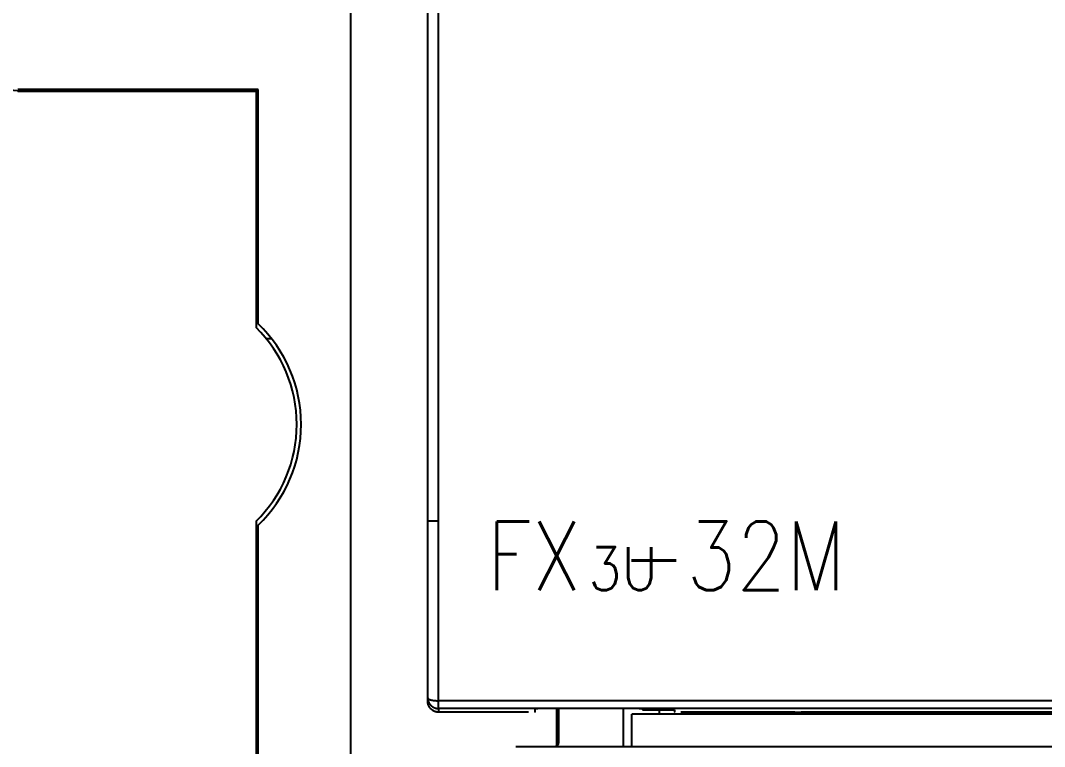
# Model space of a CAD drawing. Header units: millimetres. Extents: x -945625 to 316, y 6 to 533140.
# Drawn here: x -945485.06 to -945437.36, y 532450.03 to 532483.84 of the extents above; entities that cross this region are included whole.
import ezdxf

# ---------------------------------------------------------------- set-up
doc = ezdxf.new("R2010")
doc.units = ezdxf.units.MM
doc.header["$LTSCALE"] = 4
doc.styles.get("Standard").update_dxf_attribs({"font": 'simplex.shx', "height": 2, "bigfont": '@extfont2.shx'})

msp = doc.modelspace()

# ---------------------------------------------------------------- linework, layer by layer
at = {"color": 7, "linetype": 'Continuous'}
for p, q in [((-945469.69, 532509.089), (-945469.69, 532407.305)), ((-945466.09, 532460.532), (-945466.09, 532484.522)), ((-945465.59, 532460.527), (-945465.59, 532484.527)), ((-945484.89, 532480.527), (-945485.89, 532480.627)), ((-945473.99, 532480.627), (-945485.19, 532480.627)), ((-945474.09, 532480.527), (-945485.19, 532480.527)), ((-945484.49, 532480.627), (-945484.49, 532480.527)), ((-945479.99, 532480.527), (-945479.99, 532480.627)), ((-945478.99, 532480.627), (-945478.99, 532480.527)), ((-945473.99, 532480.527), (-945474.09, 532480.527)), ((-945474.09, 532480.527), (-945474.09, 532469.536)), ((-945473.99, 532469.717), (-945473.99, 532480.627)), ((-945473.99, 532474.727), (-945474.09, 532474.727)), ((-945473.99, 532474.527), (-945474.09, 532474.527)), ((-945474.09, 532472.527), (-945473.99, 532472.527)), ((-945473.623, 532469.027), (-945473.39, 532469.027)), ((-945474.09, 532460.518), (-945474.09, 532449.527)), ((-945473.99, 532449.427), (-945473.99, 532460.337)), ((-945466.09, 532452.297), (-945466.09, 532460.532)), ((-945465.59, 532452.159), (-945465.59, 532460.527)), ((-945473.99, 532457.527), (-945474.09, 532457.527)), ((-945474.09, 532455.527), (-945473.99, 532455.527)), ((-945474.09, 532455.327), (-945473.99, 532455.327)), ((-945466.09, 532452.127), (-945466.09, 532452.297)), ((-945465.59, 532452.159), (-945465.614, 532452.159)), ((-945465.59, 532451.797), (-945465.614, 532451.798)), ((-945465.59, 532451.797), (-945465.59, 532452.159)), ((-945400.29, 532452.159), (-945465.59, 532452.159)), ((-945465.59, 532451.797), (-945465.59, 532451.627)), ((-945400.29, 532451.797), (-945465.59, 532451.797)), ((-945461.09, 532451.629), (-945461.09, 532451.782)), ((-945460.09, 532451.795), (-945460.09, 532450.055)), ((-945459.99, 532450.228), (-945459.99, 532451.795)), ((-945456.99, 532451.795), (-945456.99, 532450.027)), ((-945456.09, 532451.782), (-945456.09, 532451.73)), ((-945456.09, 532451.73), (-945454.59, 532451.73)), ((-945455.29, 532451.527), (-945455.29, 532451.73)), ((-945454.59, 532451.73), (-945454.59, 532451.629)), ((-945461.39, 532451.627), (-945465.59, 532451.627)), ((-945399.69, 532451.527), (-945456.59, 532451.527)), ((-945456.59, 532450.027), (-945456.59, 532451.527)), ((-945454.291, 532451.627), (-945454.305, 532451.627)), ((-945451.29, 532451.627), (-945454.29, 532451.627)), ((-945451.29, 532451.647), (-945448.99, 532451.647)), ((-945451.29, 532451.627), (-945451.29, 532451.647)), ((-945450.29, 532451.527), (-945450.29, 532451.647)), ((-945449.29, 532451.647), (-945449.29, 532451.527)), ((-945448.99, 532451.647), (-945448.69, 532451.627)), ((-945400.29, 532451.627), (-945448.69, 532451.627)), ((-945461.99, 532450.027), (-945341.79, 532450.027))]:
    msp.add_line(p, q, dxfattribs=at)
for points in [[(-945465.59, 532460.527), (-945465.596, 532460.527), (-945465.603, 532460.527), (-945465.609, 532460.527), (-945465.615, 532460.527), (-945465.622, 532460.527), (-945465.628, 532460.527), (-945465.634, 532460.527), (-945465.64, 532460.527), (-945465.647, 532460.527), (-945465.653, 532460.527), (-945465.659, 532460.527), (-945465.665, 532460.527), (-945465.671, 532460.527), (-945465.677, 532460.527), (-945465.683, 532460.527), (-945465.69, 532460.527), (-945465.696, 532460.527), (-945465.702, 532460.527), (-945465.708, 532460.526), (-945465.714, 532460.526), (-945465.72, 532460.526), (-945465.726, 532460.526), (-945465.732, 532460.526), (-945465.737, 532460.526), (-945465.743, 532460.526), (-945465.749, 532460.526), (-945465.755, 532460.526), (-945465.761, 532460.526), (-945465.767, 532460.526), (-945465.772, 532460.526), (-945465.778, 532460.526), (-945465.784, 532460.526), (-945465.789, 532460.526), (-945465.795, 532460.526), (-945465.8, 532460.526), (-945465.806, 532460.526), (-945465.812, 532460.526), (-945465.817, 532460.526), (-945465.822, 532460.527), (-945465.828, 532460.527), (-945465.833, 532460.527), (-945465.839, 532460.527), (-945465.844, 532460.527), (-945465.849, 532460.527), (-945465.854, 532460.527), (-945465.859, 532460.527), (-945465.865, 532460.527), (-945465.87, 532460.527), (-945465.875, 532460.527), (-945465.88, 532460.527), (-945465.885, 532460.527), (-945465.89, 532460.527), (-945465.895, 532460.527), (-945465.899, 532460.527), (-945465.904, 532460.527), (-945465.909, 532460.527), (-945465.914, 532460.527), (-945465.918, 532460.527), (-945465.923, 532460.527), (-945465.927, 532460.527), (-945465.932, 532460.527), (-945465.936, 532460.527), (-945465.941, 532460.527), (-945465.945, 532460.527), (-945465.95, 532460.528), (-945465.954, 532460.528), (-945465.958, 532460.528), (-945465.962, 532460.528), (-945465.966, 532460.528), (-945465.97, 532460.528), (-945465.974, 532460.528), (-945465.978, 532460.528), (-945465.982, 532460.528), (-945465.986, 532460.528), (-945465.99, 532460.528), (-945465.993, 532460.528), (-945465.997, 532460.528), (-945466.001, 532460.528), (-945466.004, 532460.528), (-945466.008, 532460.528), (-945466.011, 532460.529), (-945466.014, 532460.529), (-945466.018, 532460.529), (-945466.021, 532460.529), (-945466.024, 532460.529), (-945466.027, 532460.529), (-945466.03, 532460.529), (-945466.033, 532460.529), (-945466.036, 532460.529), (-945466.039, 532460.529), (-945466.044, 532460.529), (-945466.047, 532460.529), (-945466.049, 532460.53), (-945466.052, 532460.53), (-945466.056, 532460.53), (-945466.059, 532460.53), (-945466.061, 532460.53), (-945466.063, 532460.53), (-945466.067, 532460.53), (-945466.069, 532460.53), (-945466.072, 532460.531), (-945466.074, 532460.531), (-945466.077, 532460.531), (-945466.079, 532460.531), (-945466.081, 532460.531), (-945466.084, 532460.531), (-945466.086, 532460.532), (-945466.089, 532460.532)], [(-945465.59, 532451.627), (-945465.596, 532451.627), (-945465.603, 532451.627), (-945465.609, 532451.628), (-945465.616, 532451.628), (-945465.622, 532451.628), (-945465.628, 532451.629), (-945465.635, 532451.629), (-945465.641, 532451.63), (-945465.647, 532451.631), (-945465.653, 532451.631), (-945465.66, 532451.632), (-945465.666, 532451.633), (-945465.672, 532451.634), (-945465.678, 532451.635), (-945465.684, 532451.636), (-945465.69, 532451.638), (-945465.696, 532451.639), (-945465.703, 532451.64), (-945465.709, 532451.642), (-945465.715, 532451.643), (-945465.721, 532451.645), (-945465.727, 532451.647), (-945465.732, 532451.649), (-945465.738, 532451.65), (-945465.744, 532451.652), (-945465.75, 532451.654), (-945465.756, 532451.656), (-945465.762, 532451.659), (-945465.767, 532451.661), (-945465.773, 532451.663), (-945465.779, 532451.665), (-945465.784, 532451.668), (-945465.79, 532451.67), (-945465.796, 532451.673), (-945465.801, 532451.675), (-945465.807, 532451.678), (-945465.812, 532451.681), (-945465.818, 532451.684), (-945465.823, 532451.686), (-945465.828, 532451.689), (-945465.834, 532451.692), (-945465.839, 532451.695), (-945465.844, 532451.698), (-945465.849, 532451.702), (-945465.854, 532451.705), (-945465.86, 532451.708), (-945465.865, 532451.712), (-945465.87, 532451.715), (-945465.875, 532451.718), (-945465.88, 532451.722), (-945465.885, 532451.726), (-945465.889, 532451.729), (-945465.894, 532451.733), (-945465.899, 532451.737), (-945465.904, 532451.741), (-945465.908, 532451.744), (-945465.913, 532451.748), (-945465.918, 532451.752), (-945465.922, 532451.756), (-945465.927, 532451.76), (-945465.931, 532451.765), (-945465.936, 532451.769), (-945465.94, 532451.773), (-945465.944, 532451.777), (-945465.948, 532451.782), (-945465.953, 532451.786), (-945465.957, 532451.791), (-945465.961, 532451.795), (-945465.965, 532451.8), (-945465.969, 532451.804), (-945465.973, 532451.809), (-945465.977, 532451.814), (-945465.981, 532451.818), (-945465.984, 532451.823), (-945465.988, 532451.828), (-945465.992, 532451.833), (-945465.995, 532451.838), (-945465.999, 532451.843), (-945466.002, 532451.848), (-945466.006, 532451.853), (-945466.009, 532451.858), (-945466.012, 532451.863), (-945466.016, 532451.868), (-945466.019, 532451.873), (-945466.022, 532451.878), (-945466.025, 532451.884), (-945466.028, 532451.889), (-945466.031, 532451.894), (-945466.034, 532451.9), (-945466.037, 532451.905), (-945466.039, 532451.911), (-945466.042, 532451.916), (-945466.045, 532451.922), (-945466.047, 532451.927), (-945466.05, 532451.933), (-945466.052, 532451.939), (-945466.054, 532451.944), (-945466.057, 532451.95), (-945466.059, 532451.956), (-945466.061, 532451.961), (-945466.063, 532451.967), (-945466.065, 532451.973), (-945466.067, 532451.979), (-945466.069, 532451.985), (-945466.07, 532451.991), (-945466.072, 532451.997), (-945466.074, 532452.003), (-945466.075, 532452.009), (-945466.077, 532452.015), (-945466.078, 532452.021), (-945466.08, 532452.027), (-945466.081, 532452.033), (-945466.082, 532452.039), (-945466.083, 532452.045), (-945466.084, 532452.051), (-945466.085, 532452.058), (-945466.086, 532452.064), (-945466.087, 532452.07), (-945466.087, 532452.076), (-945466.088, 532452.083), (-945466.089, 532452.089), (-945466.089, 532452.095), (-945466.089, 532452.102), (-945466.09, 532452.108), (-945466.09, 532452.114), (-945466.09, 532452.121), (-945466.09, 532452.127)], [(-945460.29, 532451.796), (-945460.3, 532451.796), (-945460.311, 532451.796), (-945460.321, 532451.796), (-945460.331, 532451.796), (-945460.341, 532451.796), (-945460.351, 532451.796), (-945460.361, 532451.796), (-945460.371, 532451.796), (-945460.381, 532451.795), (-945460.391, 532451.795), (-945460.401, 532451.795), (-945460.411, 532451.795), (-945460.421, 532451.795), (-945460.431, 532451.795), (-945460.441, 532451.795), (-945460.451, 532451.795), (-945460.46, 532451.795), (-945460.47, 532451.795), (-945460.48, 532451.795), (-945460.489, 532451.795), (-945460.499, 532451.795), (-945460.508, 532451.795), (-945460.518, 532451.795), (-945460.527, 532451.795), (-945460.537, 532451.795), (-945460.546, 532451.795), (-945460.555, 532451.795), (-945460.565, 532451.795), (-945460.574, 532451.795), (-945460.583, 532451.795), (-945460.592, 532451.795), (-945460.601, 532451.795), (-945460.61, 532451.794), (-945460.619, 532451.794), (-945460.628, 532451.794), (-945460.637, 532451.794), (-945460.645, 532451.794), (-945460.654, 532451.794), (-945460.663, 532451.794), (-945460.671, 532451.794), (-945460.68, 532451.794), (-945460.688, 532451.794), (-945460.697, 532451.794), (-945460.705, 532451.794), (-945460.713, 532451.794), (-945460.721, 532451.793), (-945460.729, 532451.793), (-945460.738, 532451.793), (-945460.746, 532451.793), (-945460.753, 532451.793), (-945460.761, 532451.793), (-945460.769, 532451.793), (-945460.777, 532451.793), (-945460.784, 532451.793), (-945460.792, 532451.793), (-945460.8, 532451.792), (-945460.807, 532451.792), (-945460.814, 532451.792), (-945460.822, 532451.792), (-945460.829, 532451.792), (-945460.836, 532451.792), (-945460.843, 532451.792), (-945460.85, 532451.792), (-945460.857, 532451.792), (-945460.864, 532451.791), (-945460.87, 532451.791), (-945460.877, 532451.791), (-945460.883, 532451.791), (-945460.89, 532451.791), (-945460.896, 532451.791), (-945460.903, 532451.791), (-945460.909, 532451.791), (-945460.915, 532451.79), (-945460.921, 532451.79), (-945460.927, 532451.79), (-945460.933, 532451.79), (-945460.938, 532451.79), (-945460.944, 532451.79), (-945460.95, 532451.79), (-945460.955, 532451.79), (-945460.961, 532451.789), (-945460.966, 532451.789), (-945460.971, 532451.789), (-945460.976, 532451.789), (-945460.981, 532451.789), (-945460.986, 532451.789), (-945460.991, 532451.789), (-945460.995, 532451.788), (-945461, 532451.788), (-945461.004, 532451.788), (-945461.009, 532451.788), (-945461.013, 532451.788), (-945461.017, 532451.788), (-945461.021, 532451.788), (-945461.025, 532451.787), (-945461.029, 532451.787), (-945461.033, 532451.787), (-945461.036, 532451.787), (-945461.04, 532451.787), (-945461.043, 532451.787), (-945461.047, 532451.787), (-945461.05, 532451.786), (-945461.053, 532451.786), (-945461.056, 532451.786), (-945461.059, 532451.786), (-945461.061, 532451.786), (-945461.064, 532451.786), (-945461.067, 532451.785), (-945461.069, 532451.785), (-945461.073, 532451.785), (-945461.075, 532451.785), (-945461.079, 532451.784), (-945461.082, 532451.784), (-945461.085, 532451.784), (-945461.087, 532451.783), (-945461.09, 532451.783)], [(-945456.09, 532451.782), (-945456.092, 532451.783), (-945456.094, 532451.784), (-945456.097, 532451.784), (-945456.1, 532451.784), (-945456.103, 532451.785), (-945456.105, 532451.785), (-945456.109, 532451.785), (-945456.111, 532451.785), (-945456.114, 532451.785), (-945456.116, 532451.786), (-945456.119, 532451.786), (-945456.121, 532451.786), (-945456.124, 532451.786), (-945456.127, 532451.786), (-945456.13, 532451.786), (-945456.133, 532451.787), (-945456.137, 532451.787), (-945456.14, 532451.787), (-945456.144, 532451.787), (-945456.147, 532451.787), (-945456.151, 532451.787), (-945456.155, 532451.787), (-945456.159, 532451.788), (-945456.163, 532451.788), (-945456.167, 532451.788), (-945456.171, 532451.788), (-945456.176, 532451.788), (-945456.18, 532451.788), (-945456.185, 532451.788), (-945456.189, 532451.789), (-945456.194, 532451.789), (-945456.199, 532451.789), (-945456.204, 532451.789), (-945456.209, 532451.789), (-945456.214, 532451.789), (-945456.22, 532451.789), (-945456.225, 532451.79), (-945456.23, 532451.79), (-945456.236, 532451.79), (-945456.242, 532451.79), (-945456.247, 532451.79), (-945456.253, 532451.79), (-945456.259, 532451.79), (-945456.265, 532451.79), (-945456.271, 532451.791), (-945456.277, 532451.791), (-945456.284, 532451.791), (-945456.29, 532451.791), (-945456.297, 532451.791), (-945456.303, 532451.791), (-945456.31, 532451.791), (-945456.316, 532451.791), (-945456.323, 532451.792), (-945456.33, 532451.792), (-945456.337, 532451.792), (-945456.344, 532451.792), (-945456.351, 532451.792), (-945456.358, 532451.792), (-945456.366, 532451.792), (-945456.373, 532451.792), (-945456.38, 532451.792), (-945456.388, 532451.793), (-945456.396, 532451.793), (-945456.403, 532451.793), (-945456.411, 532451.793), (-945456.419, 532451.793), (-945456.427, 532451.793), (-945456.434, 532451.793), (-945456.442, 532451.793), (-945456.451, 532451.793), (-945456.459, 532451.793), (-945456.467, 532451.794), (-945456.475, 532451.794), (-945456.483, 532451.794), (-945456.492, 532451.794), (-945456.5, 532451.794), (-945456.509, 532451.794), (-945456.517, 532451.794), (-945456.526, 532451.794), (-945456.535, 532451.794), (-945456.543, 532451.794), (-945456.552, 532451.794), (-945456.561, 532451.794), (-945456.57, 532451.794), (-945456.579, 532451.795), (-945456.588, 532451.795), (-945456.597, 532451.795), (-945456.606, 532451.795), (-945456.615, 532451.795), (-945456.625, 532451.795), (-945456.634, 532451.795), (-945456.643, 532451.795), (-945456.653, 532451.795), (-945456.662, 532451.795), (-945456.672, 532451.795), (-945456.681, 532451.795), (-945456.691, 532451.795), (-945456.7, 532451.795), (-945456.71, 532451.795), (-945456.72, 532451.795), (-945456.729, 532451.795), (-945456.739, 532451.795), (-945456.749, 532451.795), (-945456.759, 532451.795), (-945456.769, 532451.795), (-945456.779, 532451.795), (-945456.789, 532451.795), (-945456.799, 532451.795), (-945456.809, 532451.796), (-945456.819, 532451.796), (-945456.829, 532451.796), (-945456.839, 532451.796), (-945456.849, 532451.796), (-945456.859, 532451.796), (-945456.869, 532451.796), (-945456.88, 532451.796), (-945456.89, 532451.796)]]:
    msp.add_lwpolyline(points, dxfattribs=at)
for centre, radius, start, end in [((-945478.49, 532465.027), 6.3, 314.2999, 45.7002), ((-945478.49, 532465.027), 6.5, 0, 46.1869), ((-945478.49, 532465.027), 6.5, 313.8131, 0), ((-945465.098, 532452.35), 0.994, 183.0206, 186.1993), ((-945465.999, 532452.316), 0.0929, 191.3853, 201.1525), ((-945466.039, 532452.296), 0.0491, 196.2156, 211.1153), ((-945465.694, 532452.268), 0.393, 183.7997, 190.0025), ((-945466.011, 532452.317), 0.0844, 213.5626, 220.0816), ((-945465.649, 532452.275), 0.439, 189.823, 193.5326), ((-945465.894, 532452.459), 0.267, 227.3227, 229.2742), ((-945465.969, 532452.372), 0.152, 229.4039, 233.411), ((-945465.96, 532452.379), 0.163, 232.2271, 236.4538), ((-945465.92, 532452.445), 0.24, 237.2455, 240.3609), ((-945465.884, 532452.518), 0.322, 241.1793, 243.6963), ((-945465.864, 532452.565), 0.373, 244.0734, 246.4337), ((-945465.836, 532452.63), 0.444, 246.5786, 248.7102), ((-945465.805, 532452.719), 0.538, 248.9924, 250.8751), ((-945465.775, 532452.813), 0.637, 251.1099, 252.7945), ((-945465.748, 532452.907), 0.735, 252.9649, 254.5077), ((-945465.722, 532453.009), 0.839, 254.6396, 256.0535), ((-945465.697, 532453.116), 0.95, 256.1866, 257.4903), ((-945465.675, 532453.225), 1.06, 257.5884, 258.7978), ((-945465.656, 532453.333), 1.17, 258.9237, 260.0536), ((-945465.056, 532452.476), 1.063, 196.6005, 197.8364), ((-945465.579, 532452.306), 0.514, 197.6719, 200.5085), ((-945465.652, 532452.269), 0.432, 199.2596, 202.8638), ((-945465.598, 532452.293), 0.492, 202.9689, 206.1057), ((-945465.567, 532452.311), 0.527, 206.4067, 209.3234), ((-945465.59, 532452.298), 0.501, 209.3792, 212.4832), ((-945465.596, 532452.293), 0.493, 212.289, 215.474), ((-945465.59, 532452.298), 0.501, 215.5464, 218.6936), ((-945465.587, 532452.3), 0.504, 218.6932, 221.8235), ((-945465.589, 532452.3), 0.503, 221.8866, 225.0314), ((-945465.589, 532452.299), 0.503, 224.9826, 228.1296), ((-945465.588, 532452.301), 0.504, 228.2031, 231.334), ((-945465.587, 532452.301), 0.505, 231.3248, 234.4433), ((-945465.587, 532452.302), 0.506, 234.5121, 237.6081), ((-945465.639, 532453.437), 1.275, 260.1019, 261.1646), ((-945465.587, 532452.302), 0.506, 237.6122, 240.6916), ((-945465.625, 532453.54), 1.38, 261.2375, 262.2406), ((-945465.587, 532452.304), 0.508, 240.7915, 243.8377), ((-945465.614, 532453.632), 1.472, 262.2996, 263.2531), ((-945465.587, 532452.304), 0.507, 243.8026, 246.8236), ((-945465.605, 532453.725), 1.565, 263.3112, 264.2179), ((-945465.587, 532452.307), 0.51, 246.949, 249.9225), ((-945465.598, 532453.794), 1.635, 264.242, 265.1151), ((-945465.587, 532452.305), 0.508, 249.8961, 252.8463), ((-945465.595, 532453.856), 1.697, 265.1888, 266.0314), ((-945465.589, 532452.305), 0.508, 252.9782, 255.8928), ((-945465.591, 532453.918), 1.759, 266.0266, 266.8379), ((-945465.588, 532452.308), 0.511, 255.8755, 258.7352), ((-945465.589, 532454.005), 1.845, 266.9292, 267.6975), ((-945465.587, 532452.321), 0.524, 258.918, 261.6616), ((-945465.589, 532453.975), 1.816, 267.6723, 268.4455), ((-945465.589, 532452.305), 0.508, 261.6234, 264.4088), ((-945465.592, 532453.865), 1.706, 268.4555, 269.2663), ((-945465.592, 532452.27), 0.473, 264.3869, 267.3205), ((-945461.106, 532235.072), 216.555, 89.99934, 90.00066), ((-945461.102, 532330.186), 121.441, 89.99902, 90.00098), ((-945461.098, 532392.693), 58.934, 89.99837, 90.00163), ((-945461.095, 532427.793), 23.834, 89.9969, 90.0031), ((-945461.093, 532445.812), 5.815, 89.9911, 90.0089), ((-945461.091, 532451.389), 0.238, 89.8738, 90.1262), ((-945454.589, 532430.24), 21.387, 89.9965, 90.0035), ((-945454.586, 532415.508), 36.119, 89.9976, 90.0024), ((-945454.583, 532307.877), 143.75, 89.99931, 90.00069), ((-945460.19, 532450.227), 0.2, 270, 0)]:
    msp.add_arc(centre, radius, start, end, dxfattribs=at)

# ---------------------------------------------------------------- texts
for s, height, width, p in [('FX -32M', 3.2, 0.847368, (-945463.344, 532457.313)), ('3U', 2, 0.9, (-945458.608, 532457.313))]:
    msp.add_text(s, height=height, dxfattribs=dict(at, width=width)).set_placement(p)

doc.saveas('drawing.dxf')
